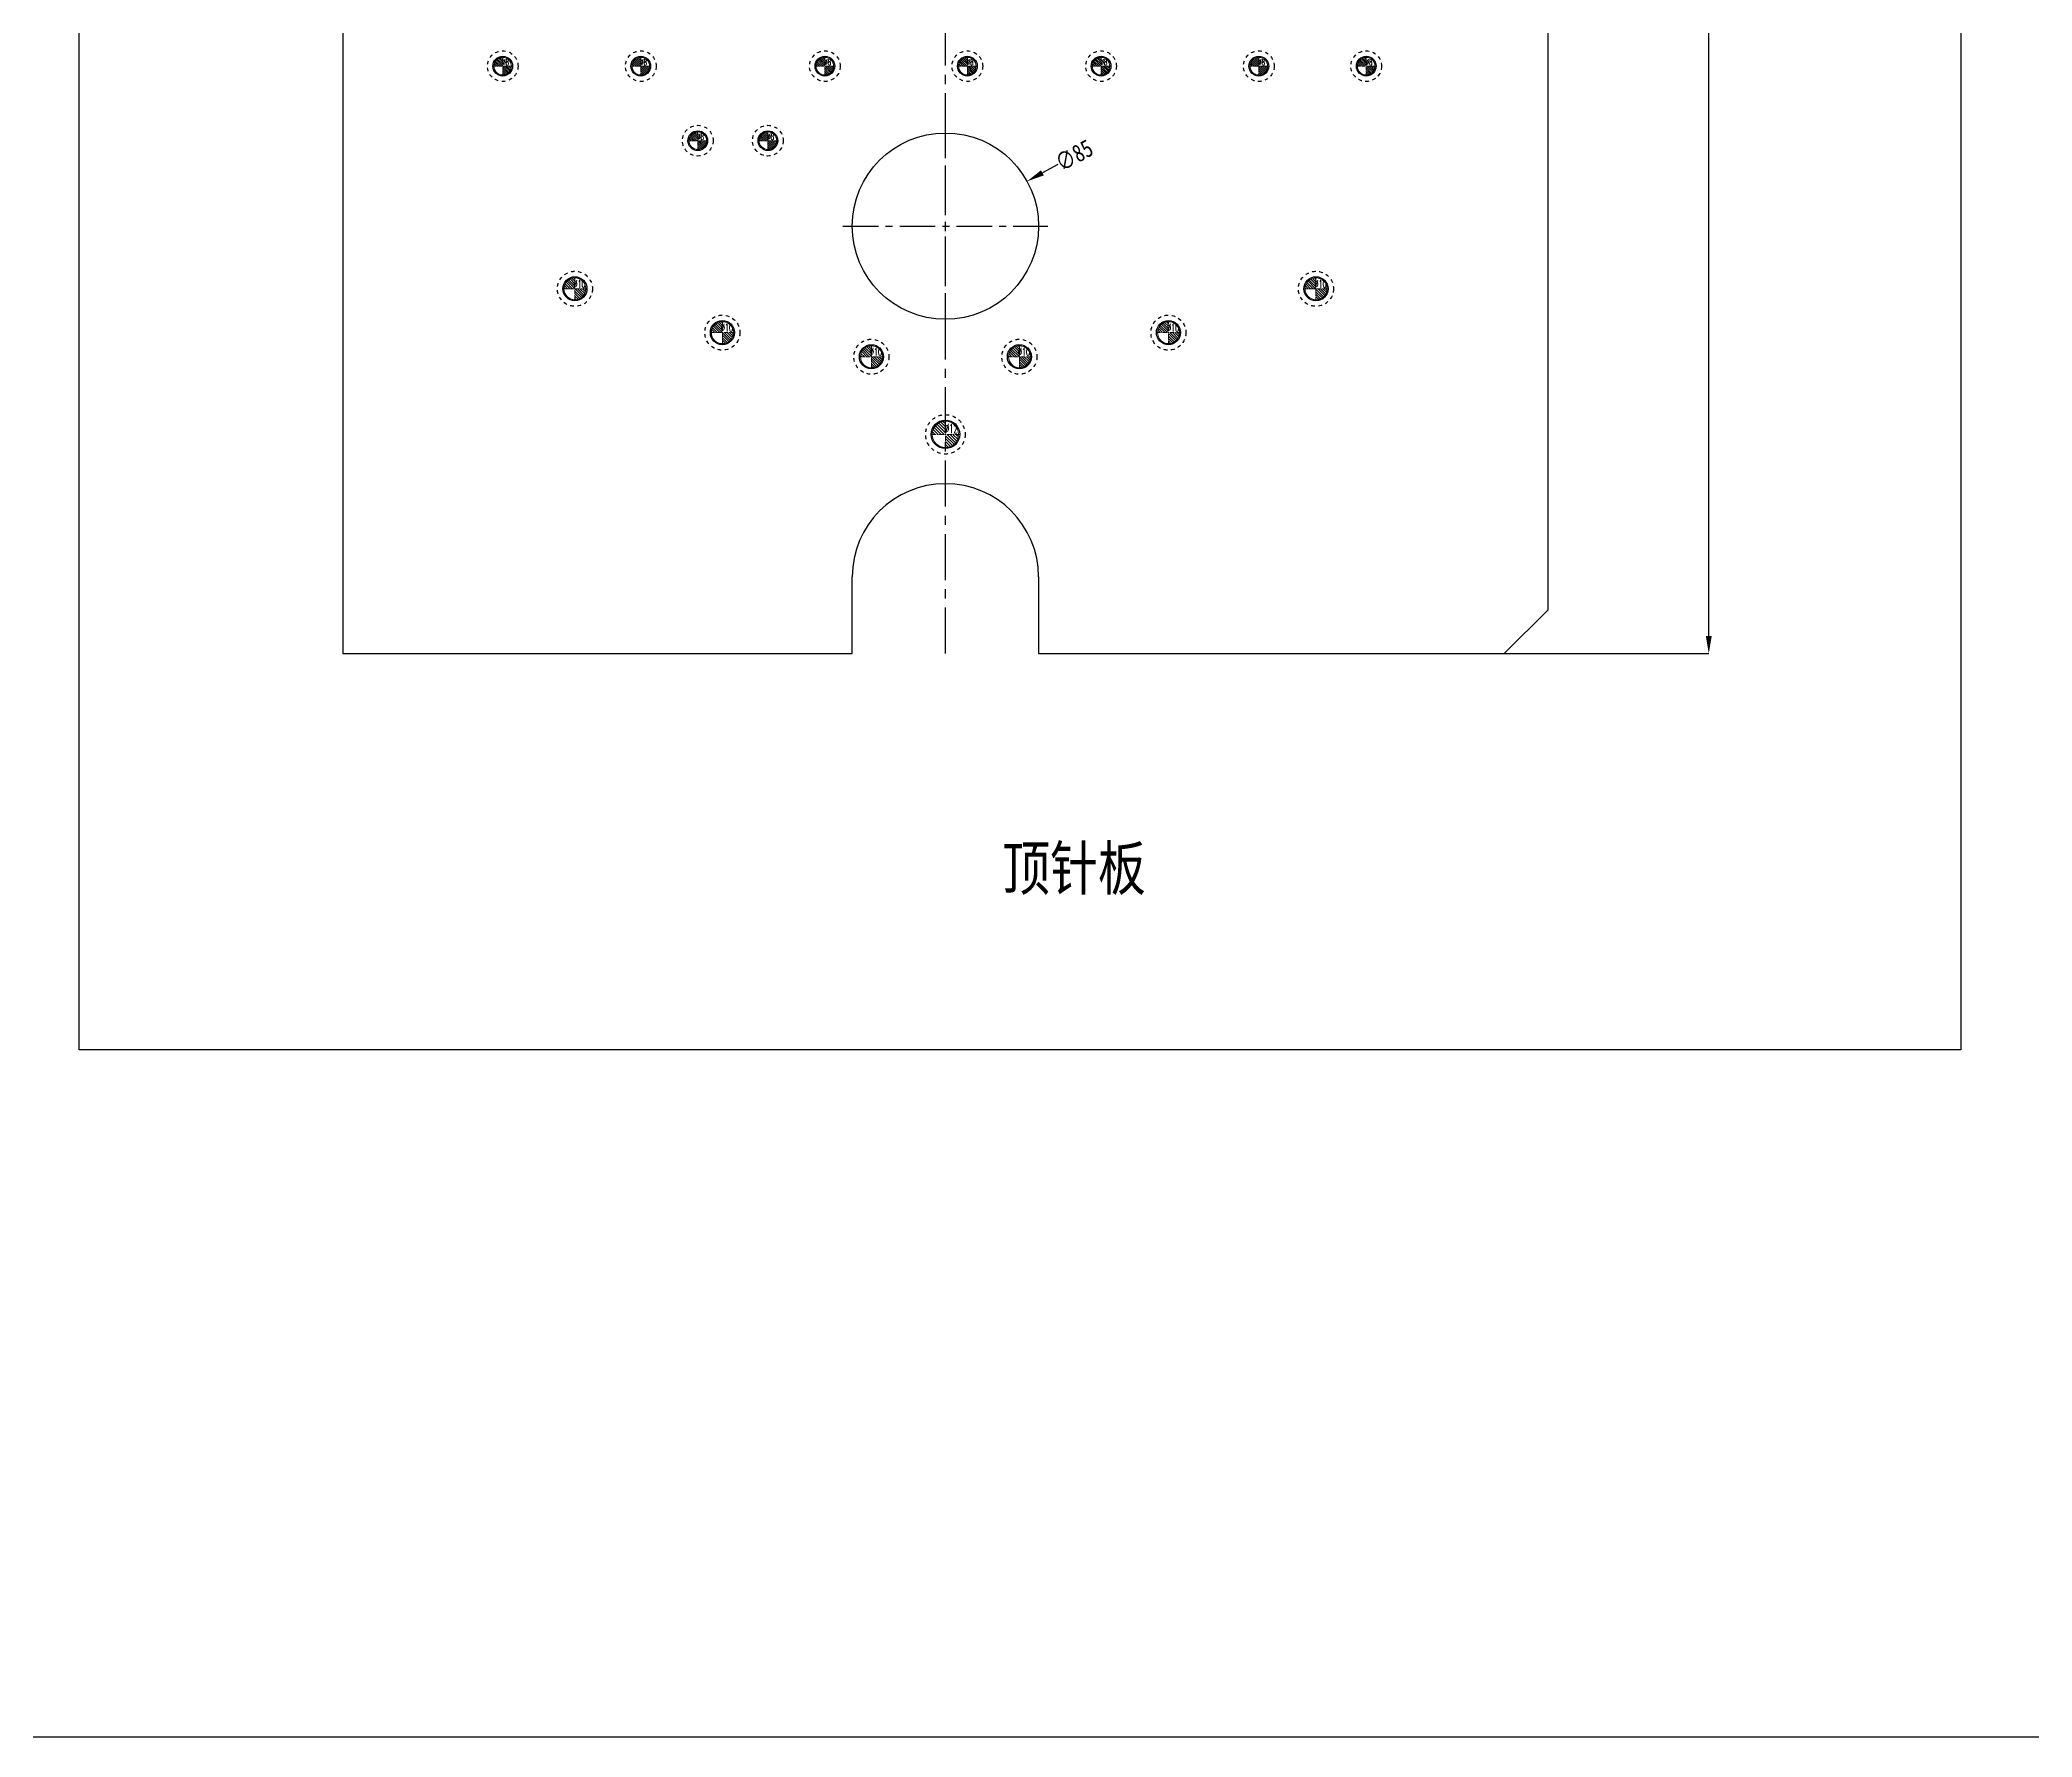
# Model space of a CAD drawing. Header units: millimetres. Extents: x -1265 to 1982, y -12197 to 1934.
# Drawn here: x -377 to 532, y -12197 to -11422 of the extents above; entities that cross this region are included whole.
import ezdxf
from ezdxf.enums import TextEntityAlignment as Align

# ---------------------------------------------------------------- set-up
doc = ezdxf.new("R2010")
doc.units = ezdxf.units.MM
doc.header["$LTSCALE"] = 16.335
doc.header["$PDMODE"] = 3
doc.header["$PDSIZE"] = 0.3125
doc.linetypes.add('CENTER', pattern=[0.6, 0.375, -0.075, 0.075, -0.075])
doc.linetypes.add('HIDDEN', pattern=[0.2, 0.1, -0.1])
doc.layers.get('0').update_dxf_attribs({"linetype": 'CONTINUOUS'})
doc.layers.get('Defpoints').update_dxf_attribs({"linetype": 'CONTINUOUS'})
doc.layers.add('DEFAULT_2', color=8, linetype='HIDDEN')
doc.layers.add('epin', color=13, linetype='CONTINUOUS', lineweight=9)
doc.styles.get("Standard").update_dxf_attribs({"font": 'txt', "width": 0.8})
doc.styles.add('TXT05', font='txt.shx', dxfattribs={"width": 0.5, "bigfont": 'gbcbig.shx'})
doc.dimstyles.new('11', dxfattribs={"dimtxt": 8, "dimasz": 8, "dimexe": 0, "dimexo": 0, "dimgap": 0, "dimtad": 0, "dimdsep": 46, "dimtxsty": 'Standard', "dimcen": 0, "dimclrd": 4, "dimclre": 4, "dimclrt": 6, "dimazin": 0, "dimtp": 0.01, "dimtm": 0.01, "dimtfac": 1, "dimtofl": 0, "dimtmove": 0, "dimatfit": 3, "dimfxl": 0, "dimtolj": 1, "dimarcsym": 0})

# ---------------------------------------------------------------- blocks, each defined once
blk = doc.blocks.new('*D1064')
at = {"color": 4, "lineweight": -2}
blk.add_line((87.42, -11479.06), (80.41, -11482.91), dxfattribs=at)
at = {"color": 4}
blk.add_solid([(79.77, -11481.74), (81.05, -11484.08), (73.4, -11486.76)], dxfattribs=at)
at = {"layer": 'Defpoints', "color": 0}
for p in [(73.4, -11486.76), (-1.09, -11527.69)]:
    blk.add_point(p, dxfattribs=at)
at = {"color": 6, "insert": (94.9, -11474.95), "char_height": 8, "attachment_point": 5, "rotation": 28.78654}
blk.add_mtext('\\A1;∅85', dxfattribs=at)
blk = doc.blocks.new('epin_ejp_10')
at = {"layer": 'epin'}
h = blk.add_hatch(dxfattribs=at)
h.set_pattern_fill('_ANSI31', color=123, scale=0.25, angle=90, style=0)
h.set_pattern_definition([(135, (127.9125, 1355.0167), (-0.561266, -0.561266), [])])
h.paths.add_polyline_path([(0, 5, 0.414214), (-5, 0), (0, 0)])
h.paths.add_polyline_path([(5, 0), (0, 0), (0, -5, 0.414214)])
at = {"layer": 'epin', "color": 1, "linetype": 'CENTER', "ltscale": 0.310989}
for p, q in [((-5.5, 0), (5.5, 0)), ((0, -5.5), (0, 5.5))]:
    blk.add_line(p, q, dxfattribs=at)
at = {"layer": 'epin'}
blk.add_circle((0, 0), 5, dxfattribs=at)
at = {"layer": 'epin', "color": 6, "style": 'TXT05', "width": 0.5}
blk.add_text('%%c10', height=3.5, dxfattribs=at).set_placement((2.1, 2.25), align=Align.MIDDLE)
blk = doc.blocks.new('epin_ejp_8')
at = {"layer": 'epin'}
h = blk.add_hatch(dxfattribs=at)
h.set_pattern_fill('_ANSI31', color=123, scale=0.2, angle=90, style=0)
h.set_pattern_definition([(135, (-2636.1445, 786.8366), (-0.4490128, -0.4490128), [])])
h.paths.add_polyline_path([(0, 4, 0.414214), (-4, 0), (0, 0)])
h.paths.add_polyline_path([(4, 0), (0, 0), (0, -4, 0.414214)])
at = {"layer": 'epin', "color": 1, "linetype": 'CENTER', "ltscale": 0.248791}
for p, q in [((-4.4, 0), (4.4, 0)), ((0, -4.4), (0, 4.4))]:
    blk.add_line(p, q, dxfattribs=at)
at = {"layer": 'epin'}
blk.add_circle((0, 0), 4, dxfattribs=at)
at = {"layer": 'epin', "color": 6, "style": 'TXT05', "width": 0.5}
blk.add_text('%%c8', height=2.8, dxfattribs=at).set_placement((1.33, 1.8), align=Align.MIDDLE)
blk = doc.blocks.new('08')
at = {"layer": 'epin', "xscale": -1}
for p in [(-3167.02, 2283.03), (-3167.02, 2261.03)]:
    blk.add_blockref('epin_ejp_8', p, dxfattribs=at)
at = {"layer": 'epin'}
for name, p in [('epin_ejp_8', (-3109.02, 2283.03)), ('epin_ejp_8', (-2844.02, 2283.03)), ('epin_ejp_8', (-3057.02, 2273.03)), ('epin_ejp_8', (-2999.02, 2273.03)), ('epin_ejp_8', (-2947.02, 2273.03)), ('epin_ejp_8', (-2892.02, 2273.03)), ('epin_ejp_8', (-2844.02, 2261.03)), ('epin_ejp_8', (-3214.02, 1917.03)), ('epin_ejp_8', (-3151.02, 1917.03)), ('epin_ejp_8', (-3067.02, 1917.03)), ('epin_ejp_8', (-3002.02, 1917.03)), ('epin_ejp_8', (-2941.02, 1917.03)), ('epin_ejp_8', (-2869.02, 1917.03)), ('epin_ejp_8', (-2820.02, 1917.03)), ('epin_ejp_10', (-3181.09, 1815.45)), ('epin_ejp_10', (-2842.95, 1815.45)), ('epin_ejp_10', (-3113.79, 1795.45)), ('epin_ejp_10', (-2910.25, 1795.45)), ('epin_ejp_10', (-3045.79, 1784.45)), ('epin_ejp_10', (-2978.25, 1784.45))]:
    blk.add_blockref(name, p, dxfattribs=at)
at = {"layer": 'epin', "rotation": 90}
for p in [(-3237.02, 2214.03), (-3237.02, 2179.42), (-3237.02, 2115.03), (-3237.02, 2044.03), (-3237.02, 1977.03)]:
    blk.add_blockref('epin_ejp_8', p, dxfattribs=at)
at = {"layer": 'epin', "xscale": -1, "rotation": 270}
for p in [(-2787.02, 2222.38), (-2787.02, 2179.42), (-2787.02, 2114.83), (-2787.02, 2044.03), (-2787.02, 1979.03)]:
    blk.add_blockref('epin_ejp_8', p, dxfattribs=at)
blk = doc.blocks.new('epin_ejp_12')
at = {"layer": 'epin'}
h = blk.add_hatch(dxfattribs=at)
h.set_pattern_fill('_ANSI31', color=123, scale=0.3, angle=90, style=0)
h.set_pattern_definition([(135, (2346.4042, -5094.0166), (-0.67351921, -0.67351921), [])])
h.paths.add_polyline_path([(0, 6, 0.414214), (-6, 0), (0, 0)])
h.paths.add_polyline_path([(6, 0), (0, 0), (0, -6, 0.414214)])
at = {"layer": 'epin', "color": 1, "linetype": 'CENTER', "ltscale": 0.373186}
for p, q in [((-6.6, 0), (6.6, 0)), ((0, -6.6), (0, 6.6))]:
    blk.add_line(p, q, dxfattribs=at)
at = {"layer": 'epin'}
blk.add_circle((0, 0), 6, dxfattribs=at)
at = {"layer": 'epin', "color": 6, "style": 'TXT05', "width": 0.5}
blk.add_text('%%c12', height=4.2, dxfattribs=at).set_placement((2.69, 2.7), align=Align.MIDDLE)
blk = doc.blocks.new('*D1084')
at = {"color": 4, "lineweight": -2}
for p, q in [((281.23, -10902.23), (384.46, -10902.23)), ((384.46, -10910.23), (384.46, -11185.25)), ((384.46, -11694.23), (384.46, -11200.18)), ((281.23, -11702.23), (384.46, -11702.23))]:
    blk.add_line(p, q, dxfattribs=at)
at = {"color": 4}
for points in [[(383.12, -10910.23), (385.79, -10910.23), (384.46, -10902.23)], [(383.12, -11694.23), (385.79, -11694.23), (384.46, -11702.23)]]:
    blk.add_solid(points, dxfattribs=at)
at = {"layer": 'Defpoints', "color": 0}
for p in [(281.23, -10902.23), (281.23, -11702.23), (384.46, -11702.23)]:
    blk.add_point(p, dxfattribs=at)
at = {"color": 6, "insert": (384.46, -11192.71), "char_height": 8, "attachment_point": 5, "rotation": 90}
blk.add_mtext('\\A1;800', dxfattribs=at)

msp = doc.modelspace()

# ---------------------------------------------------------------- linework, layer by layer
at = {"color": 7, "linetype": 'Continuous'}
for p, q in [((-238.846, -10902.226), (-238.846, -11702.226)), ((311.154, -11682.226), (311.154, -10902.226)), ((-6.346, -11702.226), (-6.346, -11667.226)), ((78.654, -11667.226), (78.654, -11702.226)), ((291.154, -11702.226), (311.154, -11682.226)), ((-238.846, -11702.226), (-6.346, -11702.226)), ((78.654, -11702.226), (291.154, -11702.226))]:
    msp.add_line(p, q, dxfattribs=at)
at = {"color": 1, "linetype": 'CENTER', "ltscale": 3.420875}
msp.add_line((36.154, -11702.226), (36.154, -10902.226), dxfattribs=at)
at = {"color": 1, "linetype": 'CENTER', "ltscale": 2.643404}
for p, q in [((36.154, -11553.976), (36.154, -11460.476)), ((-10.596, -11507.226), (82.904, -11507.226))]:
    msp.add_line(p, q, dxfattribs=at)
for points in [[(-1264.956, 1933.526), (1981.912, 1933.526), (1981.912, -12196.608), (-1264.956, -12196.608)], [(-359.076, -10789.606), (499.539, -10789.606), (499.539, -11882.954), (-359.076, -11882.954)]]:
    msp.add_lwpolyline(points, close=True)
at = {"color": 7, "linetype": 'Continuous'}
for centre, radius in [((-165.846, -11434.226), 4.5), ((-102.846, -11434.226), 4.5), ((-18.846, -11434.226), 4.5), ((46.154, -11434.226), 4.5), ((107.154, -11434.226), 4.5), ((179.154, -11434.226), 4.5), ((228.154, -11434.226), 4.5), ((-76.846, -11468.226), 4.5), ((-44.844, -11468.226), 4.5), ((36.154, -11507.226), 42.5), ((-132.913, -11535.809), 5.5), ((205.22, -11535.809), 5.5), ((-65.612, -11555.809), 5.5), ((137.919, -11555.809), 5.5), ((2.388, -11566.809), 5.5), ((69.919, -11566.809), 5.5), ((36.154, -11602.226), 6.5)]:
    msp.add_circle(centre, radius, dxfattribs=at)
msp.add_arc((36.154, -11667.226), 42.5, 0, 180, dxfattribs=at)
at = {"layer": 'DEFAULT_2', "color": 8, "linetype": 'HIDDEN'}
for centre, radius in [((-165.846, -11434.226), 7), ((-102.846, -11434.226), 7), ((-18.846, -11434.226), 7), ((46.154, -11434.226), 7), ((107.154, -11434.226), 7), ((179.154, -11434.226), 7), ((228.154, -11434.226), 7), ((-76.846, -11468.226), 7), ((-44.844, -11468.226), 7), ((-132.913, -11535.809), 8), ((205.22, -11535.809), 8), ((-65.612, -11555.809), 8), ((137.919, -11555.809), 8), ((2.388, -11566.809), 8), ((69.919, -11566.809), 8), ((36.154, -11602.226), 9)]:
    msp.add_circle(centre, radius, dxfattribs=at)

# ---------------------------------------------------------------- block references
msp.add_blockref('08', (3048.174, -13351.255))
at = {"layer": 'epin'}
for name, p in [('epin_ejp_8', (-76.846, -11468.226)), ('epin_ejp_8', (-44.844, -11468.226)), ('epin_ejp_12', (36.154, -11602.226))]:
    msp.add_blockref(name, p, dxfattribs=at)

# ---------------------------------------------------------------- texts
at = {"insert": (62.076, -11790.144), "char_height": 20, "width": 145.38538, "attachment_point": 1}
msp.add_mtext('{\\fSimSun|b0|i0|c134|p2;顶针板}', dxfattribs=at)

# ---------------------------------------------------------------- dimensions: what is measured, and where the dimension line sits
dim = msp.add_linear_dim(base=(384.456, -11702.226), p1=(281.233, -10902.226), p2=(281.233, -11702.226), angle=90, dimstyle='11', override={"dimfxl": 1.25, "dimarcsym": 1})
dim.commit()
dim.dimension.update_dxf_attribs({"geometry": '*D1084', "text_midpoint": (384.456, -11192.712), "dimtype": 160})
dim = msp.add_diameter_dim_2p(p1=(-1.094, -11527.692), p2=(73.402, -11486.76), dimstyle='11', override={"dimfxl": 1.25, "dimarcsym": 1})
dim.commit()
dim.dimension.update_dxf_attribs({"geometry": '*D1064', "text_midpoint": (94.903, -11474.946)})

doc.saveas('drawing.dxf')
